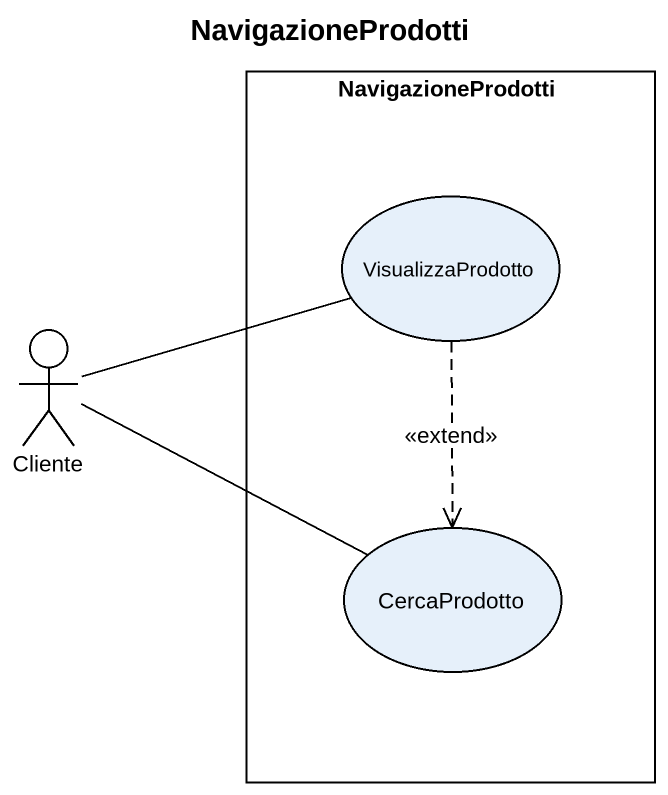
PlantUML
@startuml
title NavigazioneProdotti
rectangle NavigazioneProdotti {
  usecase VisualizzaProdotto
  usecase CercaProdotto
}
actor Cliente
VisualizzaProdotto -left- Cliente
VisualizzaProdotto ..> CercaProdotto : <<extend>>
CercaProdotto -left- Cliente
@enduml
